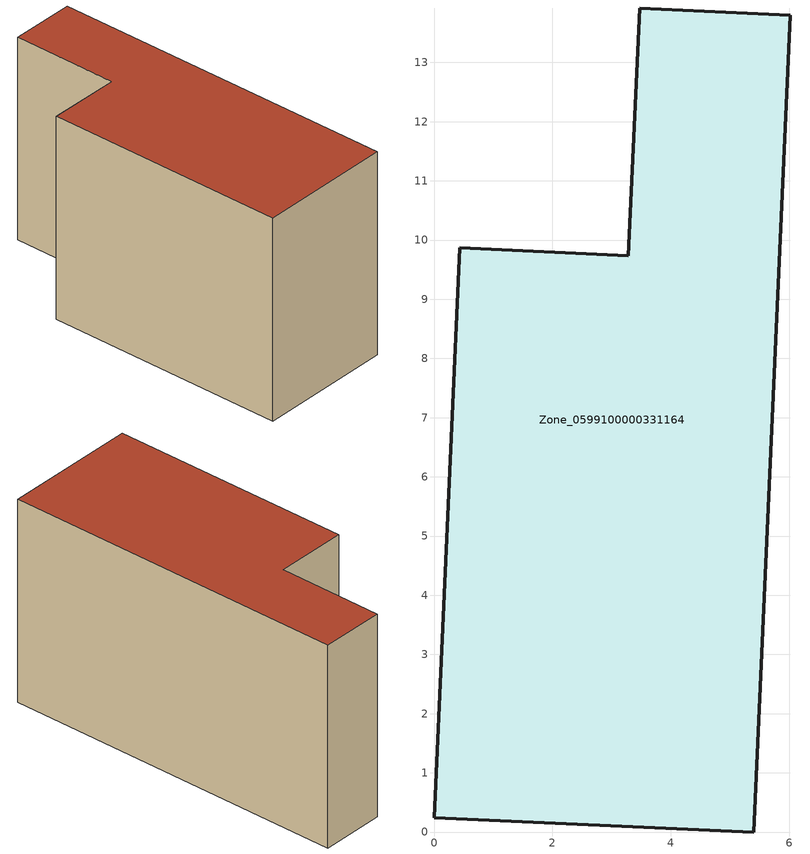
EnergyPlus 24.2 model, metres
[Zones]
Zone_0599100000331164
 floor ground (C_G): 0,0.24 0.43,9.87 3.28,9.73 3.47,13.92 6.02,13.8 5.4,0 z0.99
 wall outside (C_F): 0.43,9.87 0,0.24 5.4,0 6.02,13.8 3.47,13.92 3.28,9.73 0.43,9.87 z0.99:9.14
 roof outside (C_R): 6.02,13.8 3.47,13.92 3.28,9.73 0.43,9.87 0,0.24 5.4,0 z9.14
[BUILDING]
Pand.0599100000331164: North Axis=0; Terrain=City; Loads Convergence Tolerance Value=0.04; Temperature Convergence Tolerance Value=0.4; Solar Distribution=FullExterior; Maximum Number of Warmup Days=25; Minimum Number of Warmup Days=1
[Site:Location]
Rotterdam.The.Hague.AP_ZH_NLD Design_Conditions: Latitude=51.96; Longitude=4.45; Time Zone=1; Elevation=-4.5
[SITE:GROUNDTEMPERATURE:BUILDINGSURFACE]
18, 18, 18, 18, 18, 18, 18, 18, 18, 18, 18, 18
[MATERIAL] Thermal Absorptance=0.9; Solar Absorptance=0.7; Visible Absorptance=0.7
Name | Roughness | Thickness | Conductivity | Density | Specific Heat
G.TI.1975-1991 | MediumSmooth | 0.15 | 0.288461 | 540 | 1210
F.TI.1975-1991 | Rough | 0.3 | 0.230769 | 1920 | 840
R.TI.1975-1991 | MediumRough | 0.2 | 0.153846 | 1500 | 1000
[CONSTRUCTION]
C_G: G.TI.1975-1991
C_F: F.TI.1975-1991
C_R: R.TI.1975-1991
[ZONE]
Zone_0599100000331164: Type=1; Multiplier=1; Ceiling Height=Autocalculate; Volume=Autocalculate; Floor Area=autocalculate; Part of Total Floor Area=Yes
[ZONEINFILTRATION:DESIGNFLOWRATE]
Infil_Zone_0599100000331164: Zone or ZoneList or Space or SpaceList=Zone_0599100000331164; Schedule=AlwaysOn; Design Flow Rate Calculation Method=Flow/Area; Flow Rate per Floor Area=0.003; Constant Term Coefficient=1; Temperature Term Coefficient=0; Velocity Term Coefficient=0; Velocity Squared Term Coefficient=0
[HVACTEMPLATE:ZONE:IDEALLOADSAIRSYSTEM]
Zone_0599100000331164: Maximum Heating Supply Air Temperature=50; Minimum Cooling Supply Air Temperature=13; Maximum Heating Supply Air Humidity Ratio=0.0156; Minimum Cooling Supply Air Humidity Ratio=0.0077; Heating Limit=NoLimit; Cooling Limit=NoLimit; Dehumidification Control Type=ConstantSensibleHeatRatio; Cooling Sensible Heat Ratio=0.7; Dehumidification Setpoint=60; Humidification Control Type=None; Humidification Setpoint=30; Outdoor Air Method=None; Outdoor Air Flow Rate per Person=0.00944; Outdoor Air Flow Rate per Zone Floor Area=0; Outdoor Air Flow Rate per Zone=0; Demand Controlled Ventilation Type=None; Outdoor Air Economizer Type=NoEconomizer; Heat Recovery Type=None; Sensible Heat Recovery Effectiveness=0.7; Latent Heat Recovery Effectiveness=0.65
[ZONECONTROL:THERMOSTAT]
ThermostatControl_Zone_0599100000331164: Zone or ZoneList=Zone_0599100000331164; Control Type Schedule=DualSetpointControlType; Control 1=Thermostat_Zone_0599100000331164; Temperature Difference Between Cutout And Setpoint=0
[THERMOSTATSETPOINT:DUALSETPOINT]
Thermostat_Zone_0599100000331164: Heating Setpoint Temperature Schedule=HeatingSetpoint_Zone_0599100000331164; Cooling Setpoint Temperature Schedule=CoolingSetpoint_Zone_0599100000331164
[SCHEDULE:COMPACT]
HeatingSetpoint_Zone_0599100000331164: Through: 12/31, For: AllDays, Until: 24:00, 21
CoolingSetpoint_Zone_0599100000331164: Through: 12/31, For: AllDays, Until: 24:00, 24
DualSetpointControlType: Through: 12/31, For: AllDays, Until: 24:00, 4
AlwaysOn: Through: 12/31, For: AllDays, Until: 24:00, 1
